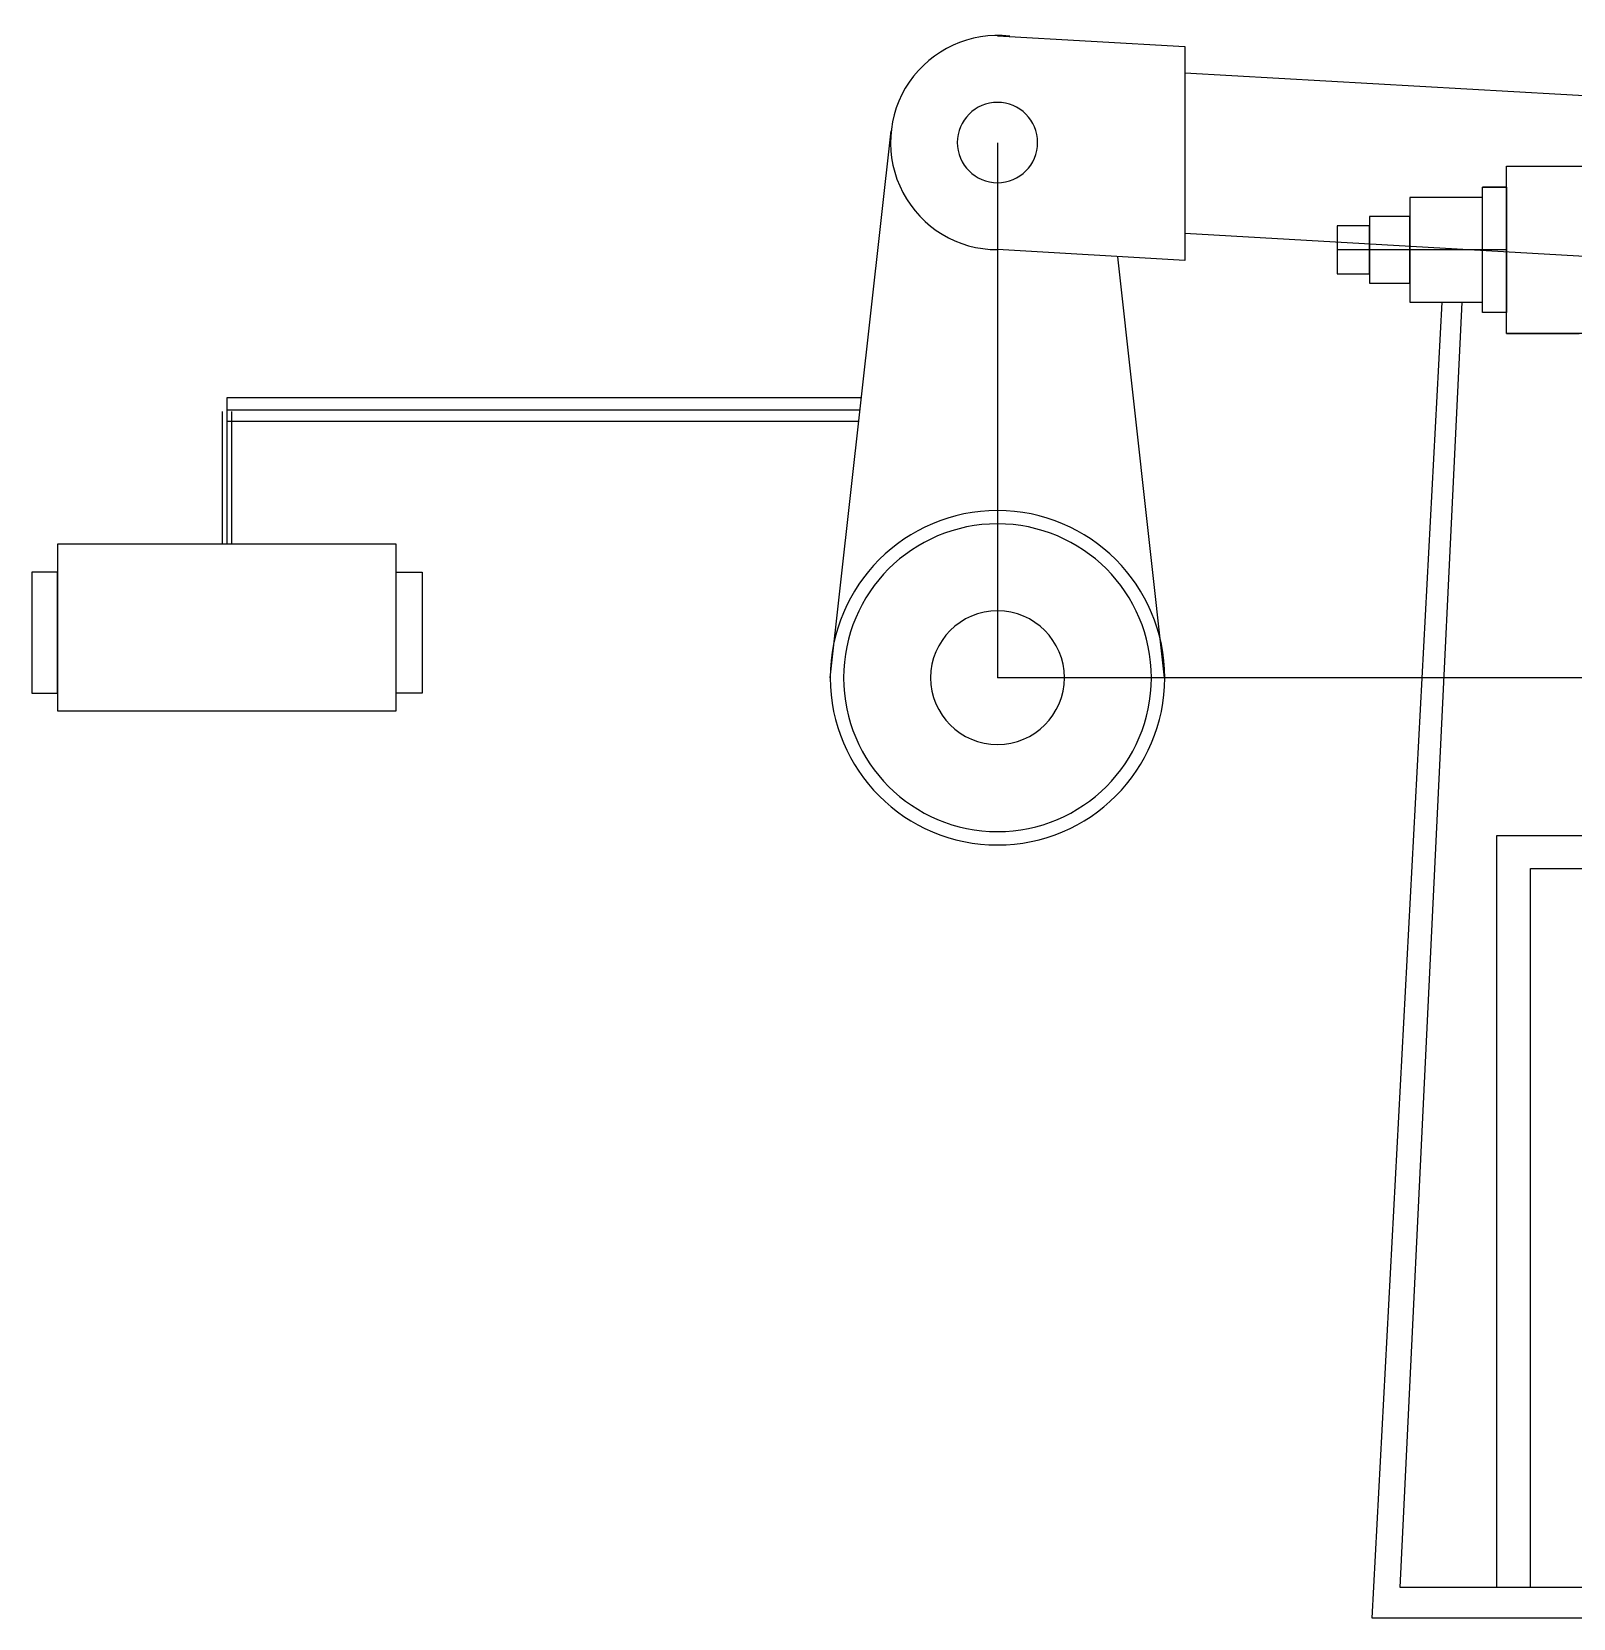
# Model space of a CAD drawing. Header units: inches. Extents: x 23291 to 181956, y 9161 to 51408.
# Drawn here: x 44628 to 45896, y 18568 to 19872 of the extents above; entities that cross this region are included whole.
import ezdxf

# ---------------------------------------------------------------- set-up
doc = ezdxf.new("R2010")
doc.units = ezdxf.units.IN
doc.header["$MEASUREMENT"] = 0
for name, color, linetype in [('PDF9_Geometry', 7, 'Continuous'), ('PDF9_Solid Fills', 7, 'Continuous'), ('wl 2', 3, 'Continuous')]:
    doc.layers.add(name, color=color, linetype=linetype)

# ---------------------------------------------------------------- blocks, each defined once
blk = doc.blocks.new('2')
at = {"layer": 'PDF9_Geometry', "lineweight": 25}
for p, q in [((28.7823, 33.8057), (28.6917, 33.8057)), ((28.6917, 33.8057), (28.6917, 33.7864)), ((28.7823, 33.7864), (28.7823, 33.8057)), ((28.8033, 33.7864), (28.6786, 33.7864)), ((28.6786, 33.7864), (28.6786, 33.5332)), ((28.6917, 33.7864), (28.7823, 33.7864)), ((28.8033, 33.5332), (28.8033, 33.7864)), ((28.9023, 33.6634), (28.8033, 33.6634)), ((28.9034, 33.6598), (28.8033, 33.6598)), ((28.9023, 33.6564), (28.8033, 33.6564)), ((28.8948, 33.1872), (28.8948, 33.6598)), ((28.9034, 33.1862), (28.9034, 33.6598)), ((28.9127, 33.6598), (28.9034, 33.6598)), ((28.9127, 33.1852), (28.9127, 33.6598)), ((28.6786, 33.5332), (28.8033, 33.5332)), ((28.6917, 33.5138), (28.6917, 33.5332)), ((28.6917, 33.5332), (28.7823, 33.5332)), ((28.7823, 33.5332), (28.7823, 33.5138)), ((28.7823, 33.5138), (28.6917, 33.5138)), ((28.7032, 33.2086), (29.1122, 33.1631)), ((29.1033, 33.0836), (28.7032, 33.0836)), ((29.0152, 32.9435), (29.0234, 33.0836)), ((29.1833, 33.0836), (29.1753, 32.9435)), ((29.1828, 33.0744), (29.1833, 33.0836)), ((28.7032, 32.9586), (29.0181, 32.9936)), ((28.9714, 31.8245), (29.0354, 32.9435)), ((29.0234, 32.9435), (29.0152, 32.9435)), ((29.0354, 32.9435), (29.0234, 32.9435)), ((29.1753, 32.9435), (29.0274, 32.9435)), ((29.0914, 31.8245), (29.1554, 32.9435)), ((29.0052, 32.8295), (29.0052, 32.8053)), ((29.0413, 32.8295), (29.0052, 32.8295)), ((29.0234, 32.8295), (29.0234, 32.7029)), ((29.0413, 32.8053), (29.0413, 32.8295)), ((28.0002, 32.555), (28.0002, 32.8033)), ((28.0002, 32.8033), (28.9842, 32.751)), ((29.0482, 32.8053), (28.9984, 32.8053)), ((28.9984, 32.8053), (28.9984, 32.7752)), ((29.0052, 32.8053), (29.0234, 32.8053)), ((29.0234, 32.8053), (29.0413, 32.8053)), ((29.0482, 32.7752), (29.0482, 32.8053)), ((28.0232, 32.555), (28.0232, 32.7823)), ((28.0232, 32.7823), (28.9842, 32.736)), ((29.0624, 32.7752), (28.9842, 32.7752)), ((28.9842, 32.7752), (28.9842, 32.7209)), ((28.9984, 32.7752), (29.0234, 32.7752)), ((29.0234, 32.7752), (29.0482, 32.7752)), ((29.0624, 32.7209), (29.0624, 32.7752)), ((28.9765, 32.7029), (28.9765, 32.7209)), ((28.9765, 32.7209), (29.0701, 32.7209)), ((28.9842, 32.7209), (29.0234, 32.7209)), ((29.0234, 32.7209), (29.0624, 32.7209)), ((29.0701, 32.7209), (29.0701, 32.7029)), ((29.0701, 32.7029), (29.0701, 32.7209)), ((28.5852, 32.7103), (28.0232, 32.7103)), ((28.5852, 30.4683), (28.5852, 32.7103)), ((28.9607, 32.1653), (28.9607, 32.7029)), ((28.9607, 32.7029), (29.0858, 32.7029)), ((28.9607, 32.7029), (28.9607, 32.6486)), ((29.0234, 32.7029), (28.9765, 32.7029)), ((29.0701, 32.7029), (29.0234, 32.7029)), ((29.0234, 32.7029), (29.0701, 32.7029)), ((29.0858, 32.7029), (29.0858, 32.1653)), ((28.0232, 32.6849), (28.5606, 32.6849)), ((28.5606, 32.6849), (28.5606, 30.4397))]:
    blk.add_line(p, q, dxfattribs=at)
blk.add_ellipse((29.1035, 33.0972), major_axis=(0.0735, 0), ratio=0.901599, start_param=0.910002, end_param=2.105012, dxfattribs=at)
for points in [[(28.7033, 33.2086), (28.6343, 33.2086), (28.5783, 33.1526), (28.5783, 33.0835)], [(28.8283, 33.0835), (28.8283, 33.1526), (28.7724, 33.2086), (28.7033, 33.2086)], [(28.7033, 33.1986), (28.6398, 33.1986), (28.5883, 33.1471), (28.5883, 33.0835)], [(28.8184, 33.0835), (28.8184, 33.1471), (28.7669, 33.1986), (28.7033, 33.1986)], [(29.0661, 33.1542), (29.0398, 33.1404), (29.0234, 33.1132), (29.0234, 33.0835)], [(29.183, 33.0744), (29.1864, 33.1039), (29.1731, 33.1328), (29.1486, 33.1495)], [(28.7033, 33.1335), (28.6757, 33.1335), (28.6534, 33.1111), (28.6534, 33.0835)], [(28.7533, 33.0835), (28.7533, 33.1111), (28.7309, 33.1335), (28.7033, 33.1335)], [(29.1035, 33.1136), (29.0869, 33.1136), (29.0734, 33.1001), (29.0734, 33.0835)], [(29.1335, 33.0835), (29.1335, 33.1001), (29.12, 33.1136), (29.1035, 33.1136)], [(28.5783, 33.0835), (28.5783, 33.0144), (28.6343, 32.9584), (28.7033, 32.9584)], [(28.5883, 33.0835), (28.5883, 33.0199), (28.6398, 32.9684), (28.7033, 32.9684)], [(28.6534, 33.0835), (28.6534, 33.0559), (28.6757, 33.0335), (28.7033, 33.0335)], [(28.7033, 32.9684), (28.7669, 32.9684), (28.8184, 33.0199), (28.8184, 33.0835)], [(28.7033, 32.9584), (28.7724, 32.9584), (28.8283, 33.0144), (28.8283, 33.0835)], [(28.7033, 33.0335), (28.7309, 33.0335), (28.7533, 33.0559), (28.7533, 33.0835)], [(29.0734, 33.0835), (29.0734, 33.0669), (29.0869, 33.0535), (29.1035, 33.0535)], [(29.1035, 33.0535), (29.12, 33.0535), (29.1335, 33.0669), (29.1335, 33.0835)]]:
    blk.add_open_spline(points, degree=3, dxfattribs=at)
at = {"layer": 'PDF9_Solid Fills', "transparency": 33554559}
blk.add_solid([(28.7034, 33.3204), (28.7032, 33.3204), (28.7032, 33.3204)], dxfattribs=at)
at = {"layer": 'wl 2', "color": 253, "linetype": 'ByBlock', "true_color": 0x9898cc}
blk.add_line((28.7032, 30.1153), (28.7032, 33.0836), dxfattribs=at)

msp = doc.modelspace()

# ---------------------------------------------------------------- block references
at = {"xscale": 1100, "yscale": 1100, "zscale": 1100, "rotation": 90}
msp.add_blockref('2', (81814.4, -12232.6), dxfattribs=at)

doc.saveas('drawing.dxf')
